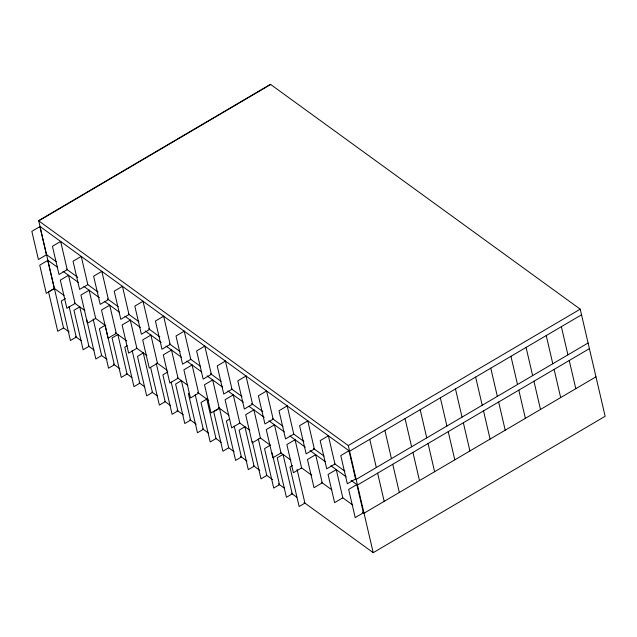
<?xml version="1.0" encoding="UTF-8"?>
<svg xmlns="http://www.w3.org/2000/svg" width="637" height="637" viewBox="0 0 637 637"><rect width="100%" height="100%" fill="white"/><g stroke="black" fill="none" stroke-linecap="round" stroke-linejoin="round"><path stroke-width="0.96" d="M270.685 84.49L38.746 220.88L63.525 327.896L69.162 331.981M40.059 226.517L31.85 231.342L38.411 259.53L46.612 254.704M47.926 260.342L39.725 265.167L46.278 293.354L54.487 288.529M54.344 288.426L48.547 291.842L57.728 331.304L63.525 327.896M65.396 298.626L61.256 301.062L70.436 340.524L76.233 337.116L69.067 306.317M127.265 345.708L124.78 347.173L133.961 386.635L139.758 383.227L132.146 350.501M167.865 371.912L162.889 374.835L172.078 414.305L177.874 410.897L171.154 382.017M229.734 419.003L226.414 420.946L235.602 460.416L241.399 457L234.233 426.201M270.335 445.207L264.53 448.615L273.719 488.077L279.516 484.669L272.126 452.907M292.431 465.599L289.946 467.056L299.127 506.526L304.924 503.111L297.089 469.429M580.219 309.168L270.454 84.323L38.515 220.713L348.28 445.558L580.219 309.168L605.15 416.287L373.21 552.677L304.032 502.466M581.533 314.805L349.594 451.195L39.828 226.35L46.382 254.537L56.263 261.711M356.155 479.39L588.094 343.001M589.408 348.638L357.461 485.028L351.027 480.354M595.969 376.825L364.022 513.215L362.413 512.044M66.503 269.14L77.762 277.318M87.42 284.325L98.074 292.057M107.534 298.928L118.171 306.644M128.451 314.113L138.914 321.701M148.564 328.708L159.831 336.885M169.49 343.892L180.08 351.584M190.407 359.077L200.177 366.171M210.521 373.68L221.079 381.348M231.438 388.865L241.988 396.517M251.559 403.468L262.89 411.693M272.477 418.652L282.987 426.28M293.394 433.837L303.897 441.457M313.508 448.432L323.994 456.044M334.425 463.617L344.896 471.221M57.577 267.349L47.695 260.175L54.256 288.362L63.995 295.433M62.983 271.274L78.271 282.366M83.901 286.459L99.38 297.694M104.826 301.643L119.485 312.281M124.94 316.247L140.387 327.458M145.212 330.961L161.145 342.523M165.97 346.026L181.394 357.222M186.888 361.211L201.491 371.809M207.121 375.894L222.393 386.985M227.927 390.999L243.294 402.154M248.844 406.183L264.204 417.331M268.957 420.786L284.301 431.918M289.875 435.971L305.203 447.094M309.996 450.566L325.308 461.682M330.914 465.751L346.209 476.858M74.37 302.965L84.912 310.617M95.287 318.15L105.822 325.794M115.408 332.753L126.739 340.978M136.326 347.937L146.844 355.573M157.243 363.122L166.958 370.169M177.357 377.717L187.867 385.353M197.47 392.32L208.785 400.53M218.395 407.505L228.89 415.125M239.313 422.689L249.776 430.286M260.23 437.874L270.717 445.486M280.344 452.477L290.83 460.081M301.269 467.662L311.74 475.266M321.382 482.265L331.853 489.861M342.3 497.449L352.763 505.037M75.596 336.655L81.225 340.739M88.463 345.995L94.093 350.079M101.331 355.335L106.96 359.419M113.402 364.093L119.836 368.767M126.269 373.433L131.899 377.518M139.137 382.773L144.766 386.866M152.012 392.121L157.642 396.206M164.879 401.461L170.509 405.546M176.943 410.22L183.376 414.886M189.81 419.56L196.252 424.226M202.685 428.9L208.315 432.985M215.553 438.24L221.182 442.333M228.42 447.588L234.05 451.673M240.491 456.339L246.925 461.013M253.359 465.687L259.792 470.353M266.226 475.027L272.66 479.693M278.289 483.786L284.731 488.452M291.165 493.126L296.794 497.21M561.364 326.67L567.925 354.857M569.239 360.494L575.8 388.681M546.235 335.564L552.797 363.751M554.11 369.388L560.671 397.576M526.074 347.42L532.636 375.615M533.941 381.252L540.502 409.44M510.946 356.322L517.507 384.509M518.813 390.147L525.374 418.334M490.777 368.178L497.338 396.365M498.652 402.003L505.205 430.19M475.648 377.072L482.209 405.259M483.523 410.897L490.076 439.092M455.479 388.936L462.04 417.124M463.354 422.761L469.915 450.948M440.35 397.83L446.911 426.018M448.225 431.655L454.786 459.842M420.181 409.687L426.742 437.874M428.056 443.511L434.617 471.706M405.052 418.581L411.613 446.776M412.927 452.413L419.488 480.601M384.891 430.445L391.444 458.632M392.758 464.269L399.319 492.457M369.763 439.339L376.316 467.526M377.63 473.164L384.191 501.359M348.28 445.558L373.21 552.677M258.296 438.869L266.807 475.449L261.011 478.857L252.276 441.322M195.225 394.685L203.283 429.338L197.486 432.746L188.305 393.284M156.208 363.17L165.166 401.668L159.369 405.084L150.635 367.541M93.129 318.986L101.641 355.557L95.845 358.973L86.664 319.503M60.65 241.463L52.441 246.288L59.002 274.483L67.211 269.658L60.65 241.463M81.249 256.416L73.04 261.242L79.601 289.429L87.802 284.604L81.249 256.416M68.525 275.295L60.316 280.121L66.877 308.308L75.078 303.483L68.525 275.295M101.84 271.362L93.631 276.187L100.192 304.375L108.401 299.549L101.84 271.362M89.116 290.241L80.915 295.066L87.468 323.254L95.677 318.428L89.116 290.241M79.752 306.875L73.956 310.283L83.136 349.745L88.941 346.337L79.752 306.875M122.439 286.316L114.23 291.141L120.791 319.328L128.993 314.503L122.439 286.316M109.715 305.195L101.506 310.02L108.067 338.207L116.268 333.382L109.715 305.195M143.03 301.261L134.821 306.086L141.382 334.274L149.591 329.448L143.03 301.261M105.169 325.316L99.364 328.724L108.553 368.194L114.349 364.786L105.169 325.316M130.306 320.14L122.105 324.966L128.658 353.153L136.867 348.328L130.306 320.14M117.869 334.536L112.072 337.952L121.253 377.415L127.058 374.007L117.869 334.536M163.621 316.215L155.42 321.04L161.981 349.227L170.183 344.402L163.621 316.215M150.905 335.086L142.696 339.911L149.257 368.106L157.458 363.281L150.905 335.086M143.277 352.986L137.481 356.394L146.669 395.856L152.466 392.448L143.277 352.986M184.22 331.16L176.011 335.986L182.572 364.173L190.781 359.348L184.22 331.16M171.496 350.039L163.295 354.865L169.848 383.052L178.057 378.227L171.496 350.039M204.811 346.114L196.61 350.939L203.171 379.126L211.373 374.301L204.811 346.114M192.095 364.985L183.886 369.81L190.447 397.998L198.648 393.172L192.095 364.985M181.394 380.647L175.597 384.063L184.778 423.525L190.582 420.117L181.394 380.647M225.41 361.06L217.201 365.885L223.762 394.072L231.972 389.247L225.41 361.06M212.686 379.939L204.485 384.764L211.038 412.951L219.247 408.126L212.686 379.939M206.802 399.096L201.005 402.504L210.194 441.967L215.991 438.559L206.802 399.096M246.001 376.005L237.8 380.83L244.361 409.026L252.563 404.2L246.001 376.005M233.285 394.884L225.076 399.71L231.637 427.897L239.838 423.072L233.285 394.884M219.51 408.317L213.713 411.725L222.894 451.195L228.691 447.779L219.51 408.317M266.6 390.959L258.391 395.784L264.952 423.971L273.162 419.146L266.6 390.959M253.876 409.838L245.675 414.663L252.228 442.85L260.437 438.025L253.876 409.838M244.919 426.758L239.122 430.174L248.303 469.636L254.107 466.228L244.919 426.758M287.191 405.904L278.99 410.73L285.551 438.917L293.753 434.092L287.191 405.904M274.475 424.783L266.266 429.609L272.827 457.796L281.028 452.971L274.475 424.783M307.79 420.858L299.581 425.683L306.142 453.87L314.352 449.045L307.79 420.858M295.066 439.737L286.865 444.562L293.418 472.75L301.627 467.924L295.066 439.737M283.035 454.428L277.238 457.836L286.419 497.306L292.224 493.89L283.035 454.428M328.381 435.804L320.18 440.629L326.741 468.816L334.943 463.991L328.381 435.804M315.665 454.683L307.456 459.508L314.017 487.695L322.218 482.87L315.665 454.683M348.98 450.757L340.771 455.582L347.332 483.77L355.542 478.944L348.98 450.757M336.256 469.628L328.055 474.454L334.608 502.649L342.817 497.823L336.256 469.628M356.855 484.582L348.646 489.407L355.207 517.594L363.409 512.769L356.855 484.582"/></g></svg>
